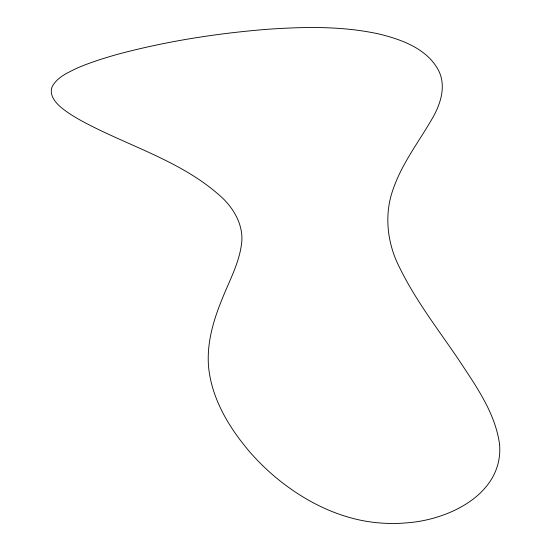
<?xml version="1.0" encoding="UTF-8"?>
<svg xmlns="http://www.w3.org/2000/svg" width="551" height="551" viewBox="0 0 551 551"><rect width="100%" height="100%" fill="white"/><g stroke="black" fill="none" stroke-linecap="round" stroke-linejoin="round"><path stroke-width="0.83" d="M499.605 444.588C503.373 493.469 449.919 519.304 408.463 522.706A162.325 162.325 0 0 1 368.66 521.673C336.496 516.728 306.604 501.685 281.127 481.767A233.011 233.011 0 0 1 250.857 453.184C229.836 428.912 211.977 399.854 208.602 367.303C206.611 344.65 212.748 322.252 221.199 301.431C228.789 281.527 240.043 262.379 241.861 240.773C242.736 224.732 234.354 209.821 223.3 198.787C185.659 163.31 134.747 148.198 89.579 125.077C79.089 119.636 68.579 113.961 59.632 106.15C54.459 101.412 49.39 94.483 51.959 87.134C56.891 77.126 67.952 72.629 77.409 67.966C90.564 62.366 104.208 58.069 117.955 54.205C166.939 41.125 217.246 33.301 267.752 29.265C304.985 26.723 342.887 25.966 379.529 34.114C402.168 39.72 427.638 48.929 438.878 71.079C446.489 87.086 440.187 105.193 431.708 119.471C418.471 142.254 402.078 163.509 393.352 188.642C383.854 214.222 387.112 242.957 399.317 267.042C415.268 299.847 437.68 328.837 458.115 358.866C475.465 385.321 495.273 412.417 499.605 444.588"/></g></svg>
